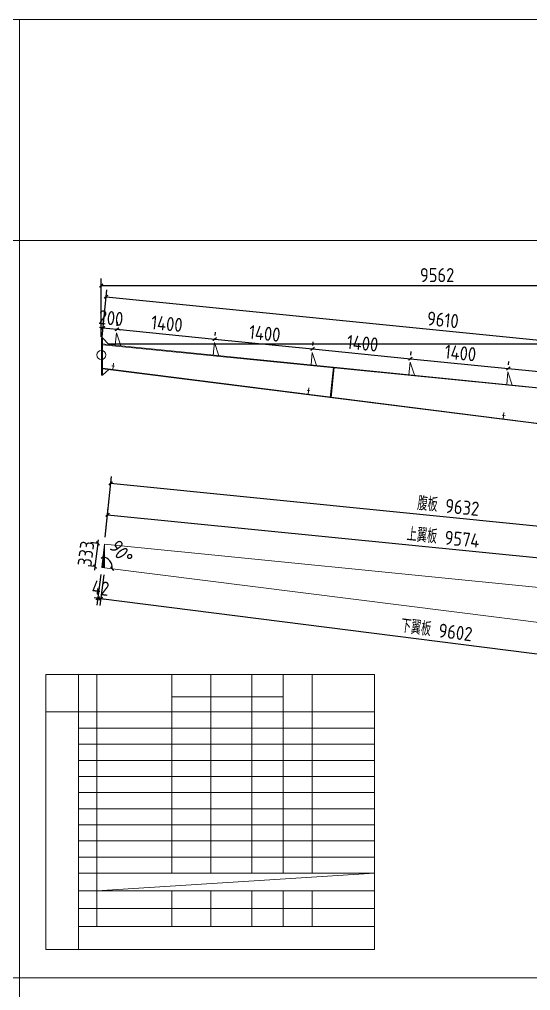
# Model space of a CAD drawing. Extents: x 485428 to 797698, y 56414 to 211814.
# Drawn here: x 748588 to 755865, y 144434 to 158264 of the extents above; entities that cross this region are included whole.
import ezdxf

# ---------------------------------------------------------------- set-up
doc = ezdxf.new("R2010")
doc.units = 0
doc.header["$LTSCALE"] = 1000
doc.header["$MEASUREMENT"] = 0
doc.layers.add('钢架', color=7, linetype='Continuous', lineweight=25)
doc.styles.get("Standard").update_dxf_attribs({"font": 'gbenor.shx', "bigfont": 'gbcbig.shx'})
doc.dimstyles.get("Standard").update_dxf_attribs({"dimscale": 100, "dimtxt": 2, "dimasz": 0.4, "dimexe": 0.5, "dimexo": 1, "dimgap": 0.5, "dimtad": 1, "dimdec": 0, "dimzin": 0, "dimdsep": 46, "dimtxsty": 'Standard', "dimblk": 'ARCHTICK', "dimcen": 0.09, "dimadec": 0, "dimazin": 0, "dimtfac": 1, "dimtdec": 0, "dimtix": 1, "dimtmove": 2, "dimatfit": 3, "dimfxl": 1, "dimtolj": 1, "dimtzin": 0, "dimarcsym": 0})

# ---------------------------------------------------------------- blocks, each defined once
blk = doc.blocks.new('_ArchTick')
at = {"color": 0, "linetype": 'ByBlock', "const_width": 0.4}
blk.add_lwpolyline([(-0.5, -0.5), (0.5, 0.5)], dxfattribs=at)
blk = doc.blocks.new('*D2114')
at = {"color": 3, "lineweight": -2}
for p, q in [((749782, 153921), (749787, 153971)), ((749981, 153901), (749986, 153951)), ((749777, 153871), (749727, 153876)), ((749777, 153871), (749976, 153851)), ((749976, 153851), (750026, 153846))]:
    blk.add_line(p, q, dxfattribs=at)
at = {"layer": 'Defpoints', "color": 0}
for p in [(749772, 153821), (749971, 153801), (749976, 153851)]:
    blk.add_point(p, dxfattribs=at)
at = {"color": 3, "lineweight": -2, "xscale": 50, "yscale": 50, "zscale": 50}
for p, rotation in [((749777, 153871), 354.289406862507), ((749976, 153851), 174.289406862507)]:
    blk.add_blockref('_ArchTick', p, dxfattribs=dict(at, rotation=rotation))
at = {"color": 0, "lineweight": 15, "insert": (749892, 154011), "char_height": 200, "attachment_point": 5, "rotation": 354.2894}
blk.add_mtext('\\A1;200', dxfattribs=at)
blk = doc.blocks.new('*D2115')
at = {"color": 3, "lineweight": -2}
for p, q in [((749981, 153901), (749986, 153951)), ((749976, 153851), (751369, 153712)), ((751374, 153761), (751379, 153812))]:
    blk.add_line(p, q, dxfattribs=at)
at = {"layer": 'Defpoints', "color": 0}
for p in [(749971, 153801), (751364, 153662), (751369, 153712)]:
    blk.add_point(p, dxfattribs=at)
at = {"color": 3, "lineweight": -2, "xscale": 50, "yscale": 50, "zscale": 50}
for p, rotation in [((749976, 153851), 174.289406862507), ((751369, 153712), 354.289406862507)]:
    blk.add_blockref('_ArchTick', p, dxfattribs=dict(at, rotation=rotation))
at = {"color": 0, "lineweight": 15, "insert": (750688, 153931), "char_height": 200, "attachment_point": 5, "rotation": 354.2894}
blk.add_mtext('\\A1;1400', dxfattribs=at)
blk = doc.blocks.new('*D2116')
at = {"color": 3, "lineweight": -2}
for p, q in [((751374, 153761), (751379, 153812)), ((751369, 153712), (752762, 153573)), ((752767, 153622), (752772, 153672))]:
    blk.add_line(p, q, dxfattribs=at)
at = {"layer": 'Defpoints', "color": 0}
for p in [(751364, 153662), (752757, 153523), (752762, 153573)]:
    blk.add_point(p, dxfattribs=at)
at = {"color": 3, "lineweight": -2, "xscale": 50, "yscale": 50, "zscale": 50}
for p, rotation in [((751369, 153712), 174.289406862507), ((752762, 153573), 354.289406862507)]:
    blk.add_blockref('_ArchTick', p, dxfattribs=dict(at, rotation=rotation))
at = {"color": 0, "lineweight": 15, "insert": (752081, 153792), "char_height": 200, "attachment_point": 5, "rotation": 354.2894}
blk.add_mtext('\\A1;1400', dxfattribs=at)
blk = doc.blocks.new('*D2117')
at = {"color": 3, "lineweight": -2}
for p, q in [((752767, 153622), (752772, 153672)), ((752762, 153573), (754155, 153433)), ((754160, 153483), (754165, 153533))]:
    blk.add_line(p, q, dxfattribs=at)
at = {"layer": 'Defpoints', "color": 0}
for p in [(752757, 153523), (754150, 153383), (754155, 153433)]:
    blk.add_point(p, dxfattribs=at)
at = {"color": 3, "lineweight": -2, "xscale": 50, "yscale": 50, "zscale": 50}
for p, rotation in [((752762, 153573), 174.289406862507), ((754155, 153433), 354.289406862507)]:
    blk.add_blockref('_ArchTick', p, dxfattribs=dict(at, rotation=rotation))
at = {"color": 0, "lineweight": 15, "insert": (753474, 153652), "char_height": 200, "attachment_point": 5, "rotation": 354.2894}
blk.add_mtext('\\A1;1400', dxfattribs=at)
blk = doc.blocks.new('*D2118')
at = {"color": 3, "lineweight": -2}
for p, q in [((754160, 153483), (754165, 153533)), ((754155, 153433), (755548, 153294)), ((755553, 153343), (755558, 153394))]:
    blk.add_line(p, q, dxfattribs=at)
at = {"layer": 'Defpoints', "color": 0}
for p in [(754150, 153383), (755543, 153244), (755548, 153294)]:
    blk.add_point(p, dxfattribs=at)
at = {"color": 3, "lineweight": -2, "xscale": 50, "yscale": 50, "zscale": 50}
for p, rotation in [((754155, 153433), 174.289406862507), ((755548, 153294), 354.289406862507)]:
    blk.add_blockref('_ArchTick', p, dxfattribs=dict(at, rotation=rotation))
at = {"color": 0, "lineweight": 15, "insert": (754867, 153513), "char_height": 200, "attachment_point": 5, "rotation": 354.2894}
blk.add_mtext('\\A1;1400', dxfattribs=at)
blk = doc.blocks.new('*D2119')
at = {"color": 3, "lineweight": -2}
for p, q in [((755553, 153343), (755558, 153394)), ((755548, 153294), (756941, 153155)), ((756946, 153204), (756951, 153254))]:
    blk.add_line(p, q, dxfattribs=at)
at = {"layer": 'Defpoints', "color": 0}
for p in [(755543, 153244), (756936, 153105), (756941, 153155)]:
    blk.add_point(p, dxfattribs=at)
at = {"color": 3, "lineweight": -2, "xscale": 50, "yscale": 50, "zscale": 50}
for p, rotation in [((755548, 153294), 174.289406862507), ((756941, 153155), 354.289406862507)]:
    blk.add_blockref('_ArchTick', p, dxfattribs=dict(at, rotation=rotation))
at = {"color": 0, "lineweight": 15, "insert": (756260, 153374), "char_height": 200, "attachment_point": 5, "rotation": 354.2894}
blk.add_mtext('\\A1;1400', dxfattribs=at)
blk = doc.blocks.new('*D2122')
at = {"color": 3, "lineweight": -2}
for p, q in [((749764, 153741), (749831, 154414)), ((749821, 154315), (759383, 153359)), ((759326, 152785), (759393, 153458))]:
    blk.add_line(p, q, dxfattribs=at)
at = {"layer": 'Defpoints', "color": 0}
for p in [(749754, 153642), (759383, 153359), (759316, 152686)]:
    blk.add_point(p, dxfattribs=at)
at = {"color": 3, "lineweight": -2, "xscale": 50, "yscale": 50, "zscale": 50}
for p, rotation in [((749821, 154315), 174.2894068624996), ((759383, 153359), 354.2894068624996)]:
    blk.add_blockref('_ArchTick', p, dxfattribs=dict(at, rotation=rotation))
at = {"color": 0, "lineweight": 15, "insert": (754617, 153986), "char_height": 200, "attachment_point": 5, "rotation": 354.2894}
blk.add_mtext('\\A1;9610', dxfattribs=at)
blk = doc.blocks.new('*D2123')
at = {"color": 3, "lineweight": -2}
for p, q in [((749854, 153642), (759879, 153642)), ((759779, 153642), (759779, 152686)), ((759416, 152686), (759879, 152686))]:
    blk.add_line(p, q, dxfattribs=at)
at = {"layer": 'Defpoints', "color": 0}
for p in [(749754, 153642), (759316, 152686), (759779, 152686)]:
    blk.add_point(p, dxfattribs=at)
at = {"color": 3, "lineweight": -2, "xscale": 50, "yscale": 50, "zscale": 50}
for p, rotation in [((759779, 153642), 90), ((759779, 152686), 270)]:
    blk.add_blockref('_ArchTick', p, dxfattribs=dict(at, rotation=rotation))
at = {"color": 0, "lineweight": 15, "insert": (759629, 153164), "char_height": 200, "attachment_point": 5, "rotation": 90}
blk.add_mtext('\\A1;956', dxfattribs=at)
blk = doc.blocks.new('*D2124')
at = {"color": 3, "lineweight": -2}
for p, q in [((749754, 153742), (749754, 154573)), ((759316, 152786), (759316, 154573)), ((749754, 154473), (759316, 154473))]:
    blk.add_line(p, q, dxfattribs=at)
at = {"layer": 'Defpoints', "color": 0}
for p in [(759316, 154473), (749754, 153642), (759316, 152686)]:
    blk.add_point(p, dxfattribs=at)
at = {"color": 3, "lineweight": -2, "xscale": 50, "yscale": 50, "zscale": 50, "rotation": 180}
blk.add_blockref('_ArchTick', (749754, 154473), dxfattribs=at)
at = {"color": 3, "lineweight": -2, "xscale": 50, "yscale": 50, "zscale": 50}
blk.add_blockref('_ArchTick', (759316, 154473), dxfattribs=at)
at = {"color": 0, "lineweight": 15, "insert": (754535, 154623), "char_height": 200, "attachment_point": 5}
blk.add_mtext('\\A1;9562', dxfattribs=at)
blk = doc.blocks.new('*D2125')
at = {"color": 3, "lineweight": -2}
for p, q in [((749811, 150890), (749853, 151309)), ((749843, 151209), (759369, 150257)), ((759337, 149938), (759379, 150356))]:
    blk.add_line(p, q, dxfattribs=at)
at = {"layer": 'Defpoints', "color": 0}
for p in [(749801, 150791), (759369, 150257), (759327, 149838)]:
    blk.add_point(p, dxfattribs=at)
at = {"color": 3, "lineweight": -2, "xscale": 50, "yscale": 50, "zscale": 50}
for p, rotation in [((749843, 151209), 174.2894068625005), ((759369, 150257), 354.2894068625005)]:
    blk.add_blockref('_ArchTick', p, dxfattribs=dict(at, rotation=rotation))
at = {"color": 0, "lineweight": 15, "insert": (754621, 150889), "char_height": 200, "attachment_point": 5, "rotation": 354.2894}
blk.add_mtext('\\A1;上翼板 9574', dxfattribs=at)
blk = doc.blocks.new('*D2127')
at = {"color": 3, "lineweight": -2}
for p, q in [((749746, 150361), (749691, 149922)), ((749788, 150356), (749733, 149917)), ((749704, 150021), (749654, 150027)), ((749704, 150021), (749745, 150016)), ((749745, 150016), (749795, 150010))]:
    blk.add_line(p, q, dxfattribs=at)
at = {"layer": 'Defpoints', "color": 0}
for p in [(749759, 150460), (749801, 150455), (749745, 150016)]:
    blk.add_point(p, dxfattribs=at)
at = {"color": 3, "lineweight": -2, "xscale": 50, "yscale": 50, "zscale": 50}
for p, rotation in [((749704, 150021), 352.7974352009198), ((749745, 150016), 172.7974352009198)]:
    blk.add_blockref('_ArchTick', p, dxfattribs=dict(at, rotation=rotation))
at = {"color": 0, "lineweight": 15, "insert": (749743, 150167), "char_height": 200, "attachment_point": 5, "rotation": 352.7974}
blk.add_mtext('\\A1;42', dxfattribs=at)
blk = doc.blocks.new('*D2128')
at = {"color": 3, "lineweight": -2}
for p, q in [((749788, 150356), (749733, 149917)), ((749745, 150016), (759271, 148812)), ((759314, 149152), (759259, 148713))]:
    blk.add_line(p, q, dxfattribs=at)
at = {"layer": 'Defpoints', "color": 0}
for p in [(749801, 150455), (759327, 149251), (759271, 148812)]:
    blk.add_point(p, dxfattribs=at)
at = {"color": 3, "lineweight": -2, "xscale": 50, "yscale": 50, "zscale": 50}
for p, rotation in [((749745, 150016), 172.7974352009196), ((759271, 148812), 352.7974352009196)]:
    blk.add_blockref('_ArchTick', p, dxfattribs=dict(at, rotation=rotation))
at = {"color": 0, "lineweight": 15, "insert": (754528, 149569), "char_height": 200, "attachment_point": 5, "rotation": 352.7974}
blk.add_mtext('\\A1;下翼板 9602', dxfattribs=at)
blk = doc.blocks.new('*D2129')
at = {"color": 3, "lineweight": -2}
for p, q in [((749811, 150890), (749897, 151757)), ((749887, 151658), (759472, 150699)), ((759395, 149932), (759482, 150799))]:
    blk.add_line(p, q, dxfattribs=at)
at = {"layer": 'Defpoints', "color": 0}
for p in [(749801, 150791), (759472, 150699), (759385, 149832)]:
    blk.add_point(p, dxfattribs=at)
at = {"color": 3, "lineweight": -2, "xscale": 50, "yscale": 50, "zscale": 50}
for p, rotation in [((749887, 151658), 174.2894068625004), ((759472, 150699), 354.2894068625004)]:
    blk.add_blockref('_ArchTick', p, dxfattribs=dict(at, rotation=rotation))
at = {"color": 0, "lineweight": 15, "insert": (754695, 151335), "char_height": 200, "attachment_point": 5, "rotation": 354.2894}
blk.add_mtext('\\A1;腹板 9632', dxfattribs=at)
blk = doc.blocks.new('*D2130')
at = {"color": 0, "lineweight": -2}
blk.add_arc((749759, 150460), 150, 352.7974, 82.7974, dxfattribs=at)
at = {"layer": 'Defpoints', "color": 0}
for p in [(749801, 150791), (749898, 150519), (749759, 150460), (749801, 150455), (759327, 149251)]:
    blk.add_point(p, dxfattribs=at)
at = {"color": 0, "lineweight": -2, "xscale": 50, "yscale": 50, "zscale": 50}
for p, rotation in [((749778, 150610), 172.7974352009226), ((749908, 150442), 262.7974352009393)]:
    blk.add_blockref('_ArchTick', p, dxfattribs=dict(at, rotation=rotation))
at = {"color": 0, "lineweight": 15, "insert": (750036, 150675), "char_height": 200, "attachment_point": 5, "rotation": 307.7974}
blk.add_mtext('\\A1;90°', dxfattribs=at)
blk = doc.blocks.new('*D2131')
at = {"color": 0, "lineweight": -2}
blk.add_arc((759385, 149832), 535, 174.2894, 264.2894, dxfattribs=at)
at = {"layer": 'Defpoints', "color": 0}
for p in [(749801, 150791), (759327, 149838), (759385, 149832), (758897, 149612), (759327, 149251)]:
    blk.add_point(p, dxfattribs=at)
at = {"color": 0, "lineweight": -2, "xscale": 50, "yscale": 50, "zscale": 50}
for p, rotation in [((758852, 149886), 84.28940686250074), ((759332, 149300), 354.2894068624859)]:
    blk.add_blockref('_ArchTick', p, dxfattribs=dict(at, rotation=rotation))
at = {"color": 0, "lineweight": 15, "insert": (759126, 149620), "char_height": 200, "attachment_point": 5, "rotation": 309.2894}
blk.add_mtext('\\A1;90°', dxfattribs=at)
blk = doc.blocks.new('*D2185')
at = {"color": 3, "lineweight": -2}
for p, q in [((749702, 150803), (749606, 150815)), ((749706, 150803), (749664, 150472)), ((749706, 150803), (749712, 150852)), ((749660, 150473), (749565, 150485)), ((749664, 150472), (749658, 150423))]:
    blk.add_line(p, q, dxfattribs=at)
at = {"layer": 'Defpoints', "color": 0}
for p in [(749801, 150791), (749664, 150472), (749759, 150460)]:
    blk.add_point(p, dxfattribs=at)
at = {"color": 3, "lineweight": -2, "xscale": 50, "yscale": 50, "zscale": 50}
for p, rotation in [((749706, 150803), 262.7974352009195), ((749664, 150472), 82.79743520091951)]:
    blk.add_blockref('_ArchTick', p, dxfattribs=dict(at, rotation=rotation))
at = {"color": 0, "lineweight": 15, "insert": (749536, 150656), "char_height": 200, "attachment_point": 5, "rotation": 82.7974}
blk.add_mtext('\\A1;333', dxfattribs=at)

msp = doc.modelspace()

# ---------------------------------------------------------------- hatches: boundary and pattern name
at = {"lineweight": 15}
h = msp.add_hatch(dxfattribs=at)
h.set_pattern_fill('ANSI31', color=256, scale=5, style=0)
h.set_pattern_definition([(45, (28.625, 286.252), (-5.612660076, 5.612660076), [])])
h.paths.add_polyline_path([(749800.8, 150790.8), (749759, 150460.4), (749800.8, 150455.2)])
h.paths.add_polyline_path([(759326.8, 149251.3), (759384.9, 149832.4), (759326.8, 149838.2)])

# ---------------------------------------------------------------- linework, layer by layer
at = {"color": 2, "lineweight": 15}
for p, q in [((749754.2, 153641.9), (749772.1, 153821)), ((749953.2, 153622), (749971.1, 153801.1)), ((749971.1, 153801.1), (750032.8, 153614.1)), ((749754.2, 153731.9), (749754.2, 153200.2)), ((749754.2, 153731.9), (749772.2, 153731.9)), ((749772.2, 153731.9), (749772.2, 153200.2)), ((749772.2, 153731.9), (749863.5, 153631)), ((751346.2, 153482.7), (751364.1, 153661.8)), ((751346.2, 153482.7), (751364.1, 153661.8)), ((751364.1, 153661.8), (751425.8, 153474.8)), ((752739.3, 153343.4), (752757.2, 153522.5)), ((752739.3, 153343.4), (752757.2, 153522.5)), ((752757.2, 153522.5), (752818.9, 153335.5)), ((754132.3, 153204.1), (754150.2, 153383.2)), ((754132.3, 153204.1), (754150.2, 153383.2)), ((754150.2, 153383.2), (754211.9, 153196.2)), ((749859.7, 153277.3), (749772.2, 153200.2)), ((749918.8, 153277.9), (749927.7, 153367.5)), ((753014.2, 152878.6), (753057.5, 153311.6)), ((753024.1, 152877.6), (753067.4, 153310.6)), ((755525.4, 153064.8), (755543.3, 153243.9)), ((755525.4, 153064.8), (755543.3, 153243.9)), ((755543.3, 153243.9), (755605, 153056.9)), ((749754.2, 153200.2), (749772.2, 153200.2)), ((752697.6, 152926.8), (752706.6, 153016.3)), ((755476.5, 152575.6), (755485.4, 152665.2)), ((749800.8, 150790.8), (749800.8, 150455.2))]:
    msp.add_line(p, q, dxfattribs=at)
at = {"lineweight": 15}
for p, q in [((749754.2, 153641.9), (759316.2, 152685.7)), ((749772.2, 153632.1), (759298.2, 152679.5)), ((749772.2, 153296.5), (759298.2, 152092.6)), ((749772.2, 153288.4), (759298.2, 152084.5)), ((749903.9, 153330.2), (749943.6, 153325.2)), ((752682.7, 152979), (752722.4, 152974)), ((755461.6, 152627.9), (755501.3, 152622.8)), ((749800.8, 150790.8), (749759, 150460.4)), ((749800.8, 150790.8), (759326.8, 149838.2)), ((749800.8, 150455.2), (749759, 150460.4)), ((749800.8, 150455.2), (759326.8, 149251.3)), ((750758.8, 148616), (750758.8, 148935.4)), ((750758.8, 148935.4), (750758.8, 146106.2)), ((751312.6, 148935.4), (751312.6, 146106.2)), ((753641, 148935.4), (753641, 145018.7)), ((749689.2, 145853.6), (753641, 146106.2)), ((750758.8, 145853.6), (750758.8, 145348.2)), ((751312.6, 145853.6), (751312.6, 145348.2))]:
    msp.add_line(p, q, dxfattribs=at)
at = {"color": 1, "lineweight": 15}
for p, q in [((753019.2, 152878.1), (753062.5, 153311.1)), ((748963.3, 148935.4), (748963.3, 145018.7)), ((749429.1, 145018.7), (749429.1, 148935.4))]:
    msp.add_line(p, q, dxfattribs=at)
at = {"lineweight": 15}
for points in [[(733738.1, 155114.2), (748588.1, 155114.2), (748588.1, 158264.2), (733738.1, 158264.2)], [(748588.1, 155114.2), (763438.1, 155114.2), (763438.1, 158264.2), (748588.1, 158264.2)], [(733738.1, 155114.2), (748588.1, 155114.2), (748588.1, 144614.2), (733738.1, 144614.2)], [(748588.1, 155114.2), (763438.1, 155114.2), (763438.1, 144614.2), (748588.1, 144614.2)], [(748588.1, 144614.2), (763438.1, 144614.2), (763438.1, 134114.2), (748588.1, 134114.2)]]:
    msp.add_lwpolyline(points, close=True, dxfattribs=at)
msp.add_circle((749754.2, 153486), 65.6, dxfattribs=at)
at = {"layer": '钢架', "lineweight": 15}
for p, q in [((748963.3, 148935.4), (753641, 148935.4)), ((749689.2, 148935.4), (749689.2, 145348.2)), ((751896.6, 148935.4), (751896.6, 147024.3)), ((752341.7, 148935.4), (752341.7, 146106.2)), ((752754.3, 148935.4), (752754.3, 146106.2)), ((750758.8, 148616), (752341.7, 148616)), ((748963.3, 148401.4), (753641, 148401.4)), ((749429.1, 148171.9), (753641, 148171.9)), ((749429.1, 147942.4), (753641, 147942.4)), ((749429.1, 147712.9), (753641, 147712.9)), ((749429.1, 147712.9), (753641, 147712.9)), ((749429.1, 147483.4), (753641, 147483.4)), ((749429.1, 147253.8), (753641, 147253.8)), ((749429.1, 147024.3), (753641, 147024.3)), ((751896.6, 147024.3), (751896.6, 146106.2)), ((749429.1, 146794.8), (753641, 146794.8)), ((749429.1, 146565.3), (753641, 146565.3)), ((749429.1, 146335.8), (753641, 146335.8)), ((749429.1, 146106.2), (753641, 146106.2)), ((749429.1, 146106.2), (753641, 146106.2)), ((749429.1, 146106.2), (753641, 146106.2)), ((749429.1, 146106.2), (753641, 146106.2)), ((749429.1, 145853.6), (753641, 145853.6)), ((749429.1, 145853.6), (753641, 145853.6)), ((751896.6, 145853.6), (751896.6, 145348.2)), ((752341.7, 145853.6), (752341.7, 145348.2)), ((752754.3, 145853.6), (752754.3, 145348.2)), ((749429.1, 145600.9), (753641, 145600.9)), ((749429.1, 145600.9), (753641, 145600.9)), ((749429.1, 145348.2), (753641, 145348.2)), ((748963.3, 145018.7), (753641, 145018.7))]:
    msp.add_line(p, q, dxfattribs=at)

# ---------------------------------------------------------------- dimensions: what is measured, and where the dimension line sits
at = {"lineweight": 15}
dim = msp.add_linear_dim(base=(759316.2, 154472.7), p1=(749754.2, 153641.9), p2=(759316.2, 152685.7), dimstyle='Standard', override={"dimtxt": 2, "dimasz": 0.5, "dimexe": 1, "dimexo": 1, "dimclrd": 3, "dimclre": 3}, dxfattribs=at)
dim.commit()
dim.dimension.update_dxf_attribs({"geometry": '*D2124', "text_midpoint": (754535.2, 154622.7)})
for p1, p2, distance, picture, middle in [((749754.2, 153641.9), (759316.2, 152685.7), 676.3, '*D2122', (754617.4, 153986)), ((749772.1, 153821), (749971.1, 153801.1), 50.5, '*D2114', (749891.5, 154010.6)), ((749800.8, 150790.8), (749759, 150460.4), -95.9, '*D2185', (749536, 150656.5)), ((749759, 150460.4), (749800.8, 150455.2), -442.8, '*D2127', (749743.2, 150167.3))]:
    dim = msp.add_aligned_dim(p1=p1, p2=p2, distance=distance, dimstyle='Standard', override={"dimtxt": 2, "dimasz": 0.5, "dimexe": 1, "dimexo": 1, "dimclrd": 3, "dimclre": 3}, dxfattribs=at)
    dim.commit()
    dim.dimension.update_dxf_attribs({"geometry": picture, "text_midpoint": middle})
for base, p1, p2, angle, picture, middle in [((751369.2, 153712.1), (749971.1, 153801.1), (751364.1, 153661.8), 174.28941, '*D2115', (750687.6, 153931)), ((752762.2, 153572.7), (751364.1, 153661.8), (752757.2, 153522.5), 174.28941, '*D2116', (752080.6, 153791.7)), ((754155.3, 153433.4), (752757.2, 153522.5), (754150.2, 153383.2), 174.28941, '*D2117', (753473.7, 153652.3)), ((759778.6, 152685.7), (749754.2, 153641.9), (759316.2, 152685.7), 90, '*D2123', (759628.6, 153163.8)), ((755548.3, 153294.1), (754150.2, 153383.2), (755543.3, 153243.9), 174.28941, '*D2118', (754866.7, 153513)), ((756941.4, 153154.8), (755543.3, 153243.9), (756936.3, 153104.6), 174.28941, '*D2119', (756259.8, 153373.7))]:
    dim = msp.add_linear_dim(base=base, p1=p1, p2=p2, angle=angle, dimstyle='Standard', override={"dimtxt": 2, "dimasz": 0.5, "dimexe": 1, "dimexo": 1, "dimclrd": 3, "dimclre": 3}, dxfattribs=at)
    dim.commit()
    dim.dimension.update_dxf_attribs({"geometry": picture, "text_midpoint": middle})
for p2, distance, text, picture, middle in [((759384.9, 149832.4), 871.4, '腹板 9632', '*D2129', (754695.1, 151334.5)), ((759326.8, 149838.2), 420.5, '上翼板 9574', '*D2125', (754621.2, 150888.7))]:
    dim = msp.add_aligned_dim(p1=(749800.8, 150790.8), p2=p2, distance=distance, text=text, dimstyle='Standard', override={"dimtxt": 2, "dimasz": 0.5, "dimexe": 1, "dimexo": 1, "dimclrd": 3, "dimclre": 3}, dxfattribs=at)
    dim.commit()
    dim.dimension.update_dxf_attribs({"geometry": picture, "text_midpoint": middle})
at = {"color": 1, "lineweight": 15}
for base, line1, line2, picture, middle in [((749897.7, 150518.7), ((749800.8, 150455.2), (759326.8, 149251.3)), ((749800.8, 150790.8), (749759, 150460.4)), '*D2130', (750035.9, 150675.2)), ((758897.2, 149612.3), ((759326.8, 149251.3), (759384.9, 149832.4)), ((749800.8, 150790.8), (759326.8, 149838.2)), '*D2131', (759125.6, 149620.2))]:
    dim = msp.add_angular_dim_2l(base=base, line1=line1, line2=line2, dimstyle='Standard', override={"dimtxt": 2, "dimasz": 0.5, "dimgap": 1}, dxfattribs=at)
    dim.commit()
    dim.dimension.update_dxf_attribs({"geometry": picture, "text_midpoint": middle})
at = {"lineweight": 15}
dim = msp.add_linear_dim(base=(759271.3, 148812), p1=(749800.8, 150455.2), p2=(759326.8, 149251.3), angle=172.79744, text='下翼板 9602', dimstyle='Standard', override={"dimtxt": 2, "dimasz": 0.5, "dimexe": 1, "dimexo": 1, "dimclrd": 3, "dimclre": 3}, dxfattribs=at)
dim.commit()
dim.dimension.update_dxf_attribs({"geometry": '*D2128', "text_midpoint": (754527.9, 149569.3)})

doc.saveas('drawing.dxf')
